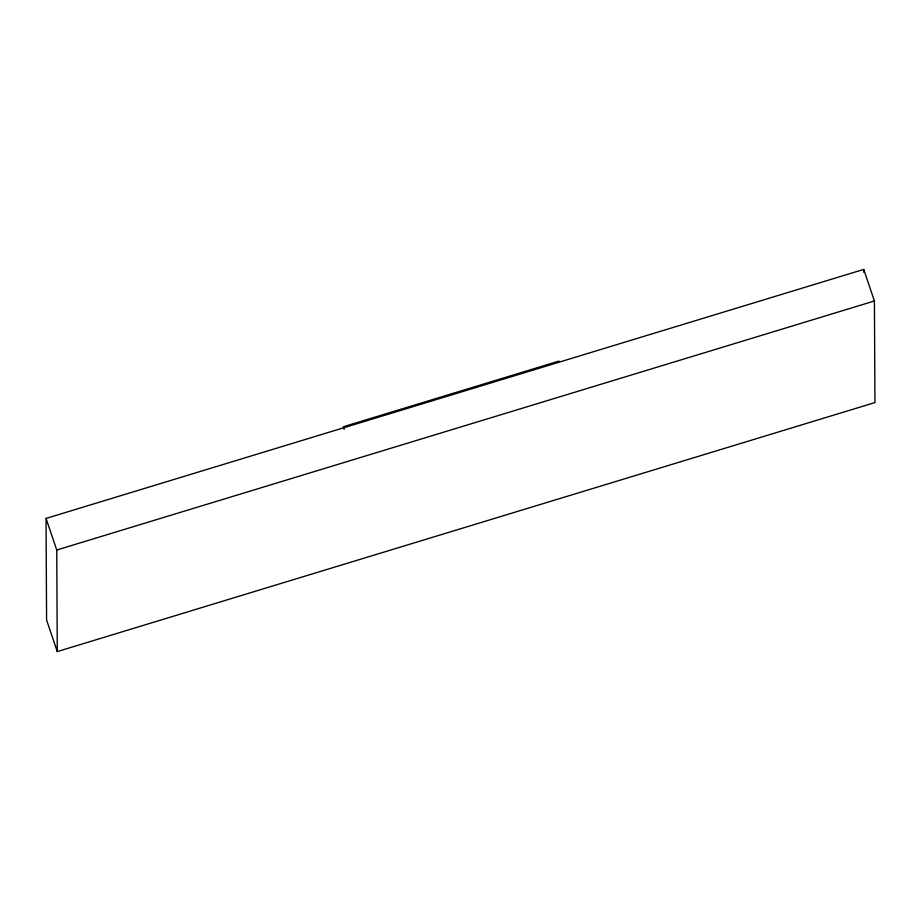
<?xml version="1.0" encoding="UTF-8"?>
<svg xmlns="http://www.w3.org/2000/svg" width="921" height="921" viewBox="0 0 921 921"><rect width="100%" height="100%" fill="white"/><g stroke="black" fill="none" stroke-linecap="round" stroke-linejoin="round"><path stroke-width="1.38" d="M558.943 361.101L343.291 426.768L344.166 429.347M46.05 518.431L863.725 269.416L874.42 300.994L874.95 402.569L57.275 651.584L46.58 620.006L46.05 518.431L56.745 550.021L57.275 651.584M56.745 550.021L874.42 300.994M863.725 269.416L863.748 272.282"/></g></svg>
